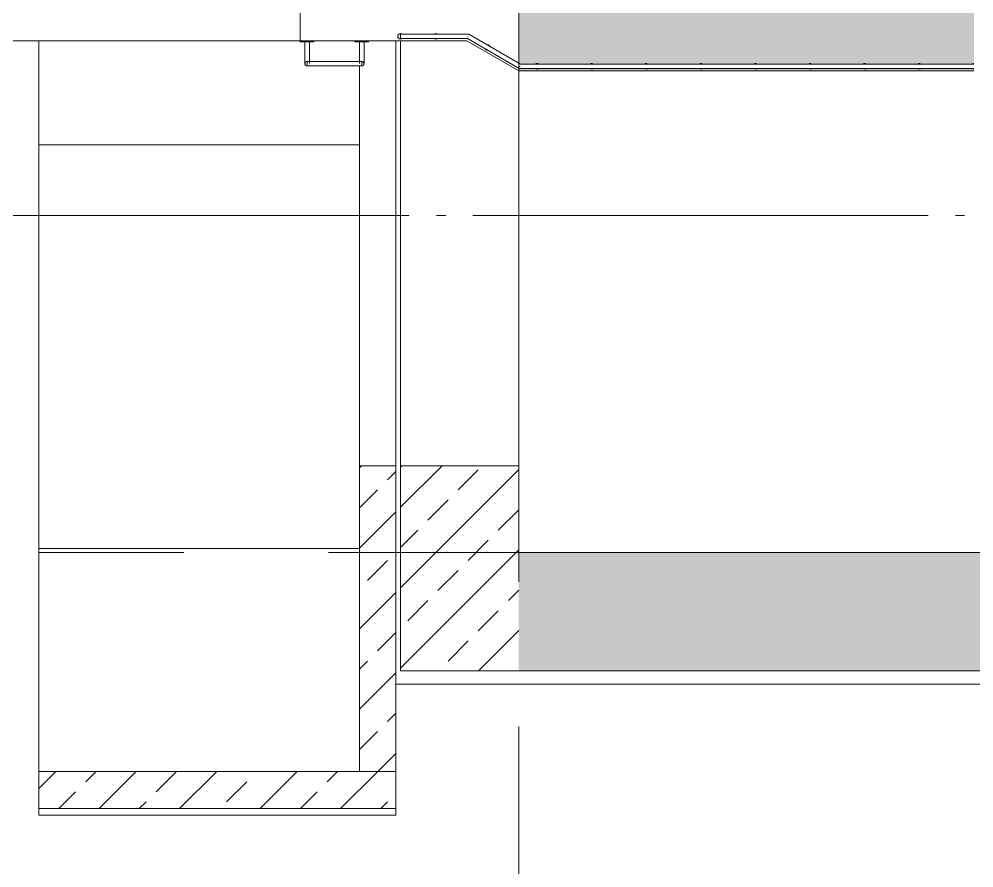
# Model space of a CAD drawing. Header units: metres. Extents: x -201 to 705, y -63 to 42.
# Drawn here: x -190.69 to -180.2, y -24.17 to -14.84 of the extents above; entities that cross this region are included whole.
import ezdxf

# ---------------------------------------------------------------- set-up
doc = ezdxf.new("R2010")
doc.units = ezdxf.units.M
for name, pattern in [('Dash', [3, 1.5, -1.5]), ('Grid Line', [11.1125, 6.35, -1.5875, 1.5875, -1.5875]), ('HAT AKSI', [5.6, 5, -0.3, 0, -0.3])]:
    doc.linetypes.add(name, pattern=pattern)
for name, color, linetype, lineweight in [('A-----NPP', 7, 'Continuous', 9), ('A_AREA', 7, 'Continuous', 9), ('A_GRID', 7, 'Continuous', 9), ('A_HANDRAIL', 7, 'Continuous', 9), ('A_HATCH', 7, 'Continuous', 9), ('A_RC', 7, 'Continuous', 9), ('A_WALL', 7, 'Continuous', 9)]:
    doc.layers.add(name, color=color, linetype=linetype, lineweight=lineweight)
pattern_1 = [(45, (0, 0), (-0.442274, 0.442274), []), (45, (0.4423, 0), (-0.442274, 0.442274), [0.31274, -0.15637])]

# ---------------------------------------------------------------- blocks, each defined once
blk = doc.blocks.new('IC-TKN-M7-S22-000-10-A1-32-K-T-6C-200_rvt-1-_1_13_4_13_ PERON KATI _FFL__ANAHTAR PLAN')
at = {"layer": 'A_HATCH', "true_color": 0x787878}
h = blk.add_hatch(dxfattribs=at)
h.set_pattern_fill('FP_3', color=8, style=0, pattern_type=2)
h.set_pattern_definition(pattern_1)
h.paths.add_polyline_path([(-185.2, -22), (-185.2, -19.748), (-186.5, -19.748), (-186.5, -22)])
h.paths.add_polyline_path([(-186.458, -14.252), (-185.2, -14.252), (-185.2, -2.748), (-186.5, -2.748), (-186.5, -14.252)])
h.paths.add_polyline_path([(-186.282, 2.748), (-185.2, 2.748), (-185.2, 5), (-186.5, 5), (-186.5, 2.748)])
h = blk.add_hatch(dxfattribs=at)
h.set_pattern_fill('FP_3', color=8, style=0, pattern_type=2)
h.set_pattern_definition(pattern_1)
h.paths.add_polyline_path([(-186.55, -23.107), (-186.55, -19.748), (-186.95, -19.748), (-186.95, -23.107)])
h.paths.add_polyline_path([(-186.55, -14.252), (-186.55, -13.771), (-186.95, -13.771), (-186.95, -14.252), (-186.65, -14.252)])
h = blk.add_hatch(dxfattribs=at)
h.set_pattern_fill('FP_3', color=8, style=0, pattern_type=2)
h.set_pattern_definition(pattern_1)
h.paths.add_polyline_path([(-126.796, -22), (-125.85, -22), (-125.85, -20.7), (-185.2, -20.7), (-185.2, -22), (-133.16, -22)])
at = {"layer": 'A_RC', "true_color": 0x787878}
h = blk.add_hatch(dxfattribs=at)
h.set_pattern_fill('FP_3', color=8, style=0, pattern_type=2)
h.set_pattern_definition(pattern_1)
h.paths.add_polyline_path([(-190.473, -23.516), (-186.55, -23.516), (-186.55, -23.107), (-190.473, -23.107)])
h.paths.add_polyline_path([(-187.253, -13.771), (-186.55, -13.771), (-186.55, -13.362), (-190.473, -13.362), (-190.473, -13.771), (-187.6, -13.771)])
at = {"layer": 'A-----NPP'}
blk.add_line((-186.55, -22.15), (-125.751, -22.15), dxfattribs=at)
at = {"layer": 'A_RC'}
for p, q in [((-190.473, -15.081), (-190.473, -16.113)), ((-190.473, -16.113), (-190.473, -16.223)), ((-190.473, -16.223), (-186.95, -16.223)), ((-190.473, -16.223), (-190.473, -20.656)), ((-190.473, -20.656), (-186.95, -20.656)), ((-190.473, -20.656), (-190.473, -20.766)), ((-190.473, -20.766), (-190.473, -23.109)), ((-186.55, -23.107), (-186.95, -23.107)), ((-190.473, -23.589), (-190.473, -23.516)), ((-190.473, -23.589), (-186.55, -23.589)), ((-186.55, -23.589), (-186.55, -23.516))]:
    blk.add_line(p, q, dxfattribs=at)
at = {"layer": 'A_RC', "lineweight": 18}
for p, q in [((-186.95, -23.107), (-190.473, -23.107)), ((-190.473, -23.107), (-190.473, -23.516)), ((-186.55, -23.516), (-186.55, -23.107)), ((-190.473, -23.516), (-186.55, -23.516))]:
    blk.add_line(p, q, dxfattribs=at)
at = {"layer": 'A_WALL'}
for p, q in [((-186.55, -15.08), (-186.55, -19.748)), ((-186.5, -19.748), (-186.5, -15.08)), ((-186.95, -15.307), (-186.95, -15.281)), ((-186.95, -19.748), (-186.95, -15.355)), ((-185.2, -15.409), (-185.2, -19.748)), ((-186.95, -23.107), (-186.55, -23.107))]:
    blk.add_line(p, q, dxfattribs=at)
at = {"layer": 'A_WALL', "lineweight": 18}
for p, q in [((-186.55, -19.748), (-186.95, -19.748)), ((-186.95, -19.748), (-186.95, -23.107)), ((-186.55, -23.107), (-186.55, -19.748)), ((-185.2, -19.748), (-186.5, -19.748)), ((-186.5, -19.748), (-186.5, -22)), ((-185.2, -20.7), (-185.2, -19.748)), ((-125.85, -20.7), (-185.2, -20.7)), ((-186.5, -22), (-185.2, -22)), ((-185.2, -22), (-125.85, -22))]:
    blk.add_line(p, q, dxfattribs=at)
blk = doc.blocks.new('Railing - 50 x 12mm-V86-_1_13_4_13_ PERON KATI _FFL__ANAHTAR PLAN')
at = {"layer": 'A_HANDRAIL'}
for start, end in [(180, 210), (180, 210), (330, 360), (330, 360)]:
    blk.add_arc((0, 0), 0.03, start, end, dxfattribs=at)
blk = doc.blocks.new('Railing - 50 x 12mm-V87-_1_13_4_13_ PERON KATI _FFL__ANAHTAR PLAN')
at = {"layer": 'A_HANDRAIL'}
for start, end in [(150, 180), (150, 180), (180, 360), (180, 210), (360, 30), (15, 30), (225, 285), (300, 360)]:
    blk.add_arc((0, 0), 0.03, start, end, dxfattribs=at)
blk = doc.blocks.new('Railing - 50 x 12mm-V88-_1_13_4_13_ PERON KATI _FFL__ANAHTAR PLAN')
at = {"layer": 'A_HANDRAIL'}
for start, end in [(150, 180), (150, 180), (180, 210), (180, 210), (360, 30), (15, 30), (330, 360), (330, 360)]:
    blk.add_arc((0, 0), 0.03, start, end, dxfattribs=at)
blk = doc.blocks.new('Railing - 50 x 12mm-V89-_1_13_4_13_ PERON KATI _FFL__ANAHTAR PLAN')
at = {"layer": 'A_HANDRAIL'}
for start, end in [(150, 180), (150, 180), (180, 210), (180, 210), (360, 30), (15, 30), (330, 360), (330, 360)]:
    blk.add_arc((0, 0), 0.03, start, end, dxfattribs=at)
blk = doc.blocks.new('Railing - 50 x 12mm-V90-_1_13_4_13_ PERON KATI _FFL__ANAHTAR PLAN')
at = {"layer": 'A_HANDRAIL'}
for start, end in [(150, 180), (150, 180), (180, 210), (180, 210), (360, 30), (15, 30), (330, 360), (330, 360)]:
    blk.add_arc((0, 0), 0.03, start, end, dxfattribs=at)
blk = doc.blocks.new('Railing - Railing-3772863-_1_13_4_13_ PERON KATI _FFL__ANAHTAR PLAN')
for name, p, rotation in [('Railing - 50 x 12mm-V87-_1_13_4_13_ PERON KATI _FFL__ANAHTAR PLAN', (-186.5, -15.031), 270.0000000000002), ('Railing - 50 x 12mm-V88-_1_13_4_13_ PERON KATI _FFL__ANAHTAR PLAN', (-186.112, -15.031), 270.0000000000002), ('Railing - 50 x 12mm-V90-_1_13_4_13_ PERON KATI _FFL__ANAHTAR PLAN', (-185.545, -15.153), 239.9827909370293), ('Railing - 50 x 12mm-V89-_1_13_4_13_ PERON KATI _FFL__ANAHTAR PLAN', (-185, -15.36), 270.0000000000018), ('Railing - 50 x 12mm-V88-_1_13_4_13_ PERON KATI _FFL__ANAHTAR PLAN', (-184.4, -15.36), 270.0000000000018), ('Railing - 50 x 12mm-V88-_1_13_4_13_ PERON KATI _FFL__ANAHTAR PLAN', (-183.8, -15.36), 270.0000000000018), ('Railing - 50 x 12mm-V88-_1_13_4_13_ PERON KATI _FFL__ANAHTAR PLAN', (-183.2, -15.36), 270.0000000000018), ('Railing - 50 x 12mm-V88-_1_13_4_13_ PERON KATI _FFL__ANAHTAR PLAN', (-182.6, -15.36), 270.0000000000018), ('Railing - 50 x 12mm-V88-_1_13_4_13_ PERON KATI _FFL__ANAHTAR PLAN', (-182, -15.36), 270.0000000000018), ('Railing - 50 x 12mm-V88-_1_13_4_13_ PERON KATI _FFL__ANAHTAR PLAN', (-181.4, -15.36), 270.0000000000018), ('Railing - 50 x 12mm-V88-_1_13_4_13_ PERON KATI _FFL__ANAHTAR PLAN', (-180.8, -15.36), 270.0000000000018), ('Railing - 50 x 12mm-V86-_1_13_4_13_ PERON KATI _FFL__ANAHTAR PLAN', (-180.2, -15.36), 270.0000000000018)]:
    blk.add_blockref(name, p, dxfattribs=dict(rotation=rotation))
blk = doc.blocks.new('Top Rail Type - Top Rail_Internal_-3772866-_1_13_4_13_ PERON KATI _FFL__ANAHTAR PLAN')
at = {"layer": 'A_HANDRAIL'}
for p, q in [((-185.749, -15.006), (-186.5, -15.006)), ((-186.5, -15.031), (-186.5, -15.038)), ((-186.5, -15.056), (-185.763, -15.056)), ((-185.763, -15.056), (-185.194, -15.385)), ((-185.18, -15.335), (-185.749, -15.006)), ((-185.194, -15.385), (-180.2, -15.385)), ((-180.2, -15.335), (-185.18, -15.335))]:
    blk.add_line(p, q, dxfattribs=at)
for points in [[(-185.756, -15.031), (-185.757, -15.033), (-185.757, -15.036), (-185.758, -15.038)], [(-185.189, -15.366), (-185.188, -15.364), (-185.188, -15.362), (-185.187, -15.36)]]:
    blk.add_open_spline(points, degree=3, dxfattribs=at)
blk = doc.blocks.new('Top Rail Type - Top Rail_Internal_-V91-_1_13_4_13_ PERON KATI _FFL__ANAHTAR PLAN')
at = {"layer": 'A_HANDRAIL'}
for p, q in [((-186.5, -15.056), (-186.5, -15.006)), ((-185.749, -15.006), (-186.5, -15.006)), ((-185.763, -15.056), (-186.5, -15.056)), ((-185.194, -15.385), (-185.763, -15.056)), ((-185.18, -15.335), (-185.749, -15.006)), ((-180.2, -15.385), (-185.194, -15.385)), ((-180.2, -15.335), (-185.18, -15.335))]:
    blk.add_line(p, q, dxfattribs=at)
blk = doc.blocks.new('B1080_80_Gemici Merdiveni1 - Gemici Merdiveni_h_1_50 m-V118-_1_13_4_13_ PERON KATI _FFL__ANAHTAR PLAN')
at = {"layer": 'A-----NPP'}
for p, q in [((0.3, 0.375), (-0.3, 0.375)), ((-0.3, 0.375), (-0.3, 0.325)), ((-0.3, 0.325), (0.3, 0.325)), ((0.3, 0.325), (0.3, 0.375)), ((-0.325, 0.3), (-0.325, 0.11)), ((-0.275, 0.11), (-0.275, 0.3)), ((0.275, 0.3), (0.275, 0.11)), ((0.325, 0.11), (0.325, 0.3)), ((-0.375, 0.11), (-0.225, 0.11)), ((-0.375, 0.1), (-0.375, 0.11)), ((-0.225, 0.11), (-0.225, 0.1)), ((0.225, 0.11), (0.375, 0.11)), ((0.225, 0.1), (0.225, 0.11)), ((0.375, 0.11), (0.375, 0.1)), ((-0.225, 0.1), (-0.375, 0.1)), ((0.375, 0.1), (0.225, 0.1))]:
    blk.add_line(p, q, dxfattribs=at)
at = {"layer": 'A-----NPP', "flags": 128}
for points in [[(-0.325, 0.35), (-0.325, 0.351), (-0.325, 0.352), (-0.325, 0.353), (-0.325, 0.354), (-0.325, 0.355), (-0.324, 0.356), (-0.324, 0.357), (-0.324, 0.358), (-0.323, 0.359), (-0.323, 0.36), (-0.323, 0.361), (-0.322, 0.362), (-0.322, 0.362), (-0.321, 0.363), (-0.321, 0.364), (-0.32, 0.365), (-0.319, 0.366), (-0.319, 0.366), (-0.318, 0.367), (-0.317, 0.368), (-0.317, 0.369), (-0.316, 0.369), (-0.315, 0.37), (-0.314, 0.37), (-0.314, 0.371), (-0.313, 0.372), (-0.312, 0.372), (-0.311, 0.373), (-0.31, 0.373), (-0.309, 0.373), (-0.308, 0.374), (-0.307, 0.374), (-0.306, 0.374), (-0.305, 0.374), (-0.304, 0.375), (-0.303, 0.375), (-0.302, 0.375), (-0.301, 0.375), (-0.3, 0.375), (-0.3, 0.375)], [(-0.325, 0.35), (-0.325, 0.35), (-0.325, 0.35), (-0.325, 0.35), (-0.325, 0.349), (-0.325, 0.349), (-0.325, 0.349), (-0.325, 0.348), (-0.325, 0.347), (-0.325, 0.347), (-0.325, 0.346), (-0.325, 0.345), (-0.325, 0.344), (-0.325, 0.343), (-0.325, 0.342), (-0.325, 0.341), (-0.325, 0.34), (-0.325, 0.339), (-0.325, 0.338), (-0.325, 0.336), (-0.325, 0.335), (-0.325, 0.333), (-0.325, 0.332), (-0.325, 0.33), (-0.325, 0.329), (-0.325, 0.327), (-0.325, 0.325), (-0.325, 0.324), (-0.325, 0.322), (-0.325, 0.32), (-0.325, 0.318), (-0.325, 0.316), (-0.325, 0.314), (-0.325, 0.312), (-0.325, 0.31), (-0.325, 0.308), (-0.325, 0.307), (-0.325, 0.305), (-0.325, 0.303), (-0.325, 0.301), (-0.325, 0.3)], [(-0.325, 0.3), (-0.325, 0.302), (-0.325, 0.304), (-0.325, 0.306), (-0.325, 0.308), (-0.325, 0.31), (-0.325, 0.312), (-0.325, 0.314), (-0.325, 0.316), (-0.325, 0.318), (-0.325, 0.319), (-0.325, 0.321), (-0.325, 0.323), (-0.325, 0.325), (-0.325, 0.327), (-0.325, 0.328), (-0.325, 0.33), (-0.325, 0.331), (-0.325, 0.333), (-0.325, 0.334), (-0.325, 0.336), (-0.325, 0.337), (-0.325, 0.339), (-0.325, 0.34), (-0.325, 0.341), (-0.325, 0.342), (-0.325, 0.343), (-0.325, 0.344), (-0.325, 0.345), (-0.325, 0.346), (-0.325, 0.347), (-0.325, 0.347), (-0.325, 0.348), (-0.325, 0.348), (-0.325, 0.349), (-0.325, 0.349), (-0.325, 0.35), (-0.325, 0.35), (-0.325, 0.35), (-0.325, 0.35)], [(-0.323, 0.35), (-0.323, 0.349), (-0.323, 0.348), (-0.323, 0.347), (-0.323, 0.346), (-0.323, 0.345), (-0.323, 0.344), (-0.323, 0.344), (-0.322, 0.343), (-0.322, 0.342), (-0.322, 0.341), (-0.321, 0.34), (-0.321, 0.339), (-0.32, 0.338), (-0.32, 0.338), (-0.319, 0.337), (-0.319, 0.336), (-0.318, 0.335), (-0.318, 0.335), (-0.317, 0.334), (-0.316, 0.333), (-0.316, 0.333), (-0.315, 0.332), (-0.314, 0.331), (-0.313, 0.331), (-0.313, 0.33), (-0.312, 0.33), (-0.311, 0.329), (-0.31, 0.329), (-0.309, 0.328), (-0.309, 0.328), (-0.308, 0.328), (-0.307, 0.327), (-0.306, 0.327), (-0.305, 0.327), (-0.304, 0.327), (-0.303, 0.327), (-0.302, 0.327), (-0.301, 0.327), (-0.3, 0.327), (-0.3, 0.327)], [(-0.275, 0.3), (-0.275, 0.302), (-0.275, 0.304), (-0.275, 0.306), (-0.275, 0.308), (-0.275, 0.31), (-0.275, 0.312), (-0.275, 0.314), (-0.275, 0.316), (-0.275, 0.318), (-0.275, 0.319), (-0.275, 0.321), (-0.275, 0.323), (-0.275, 0.325), (-0.275, 0.327), (-0.275, 0.328), (-0.275, 0.33), (-0.275, 0.331), (-0.275, 0.333), (-0.275, 0.334), (-0.275, 0.336), (-0.275, 0.337), (-0.275, 0.339), (-0.275, 0.34), (-0.275, 0.341), (-0.275, 0.342), (-0.275, 0.343), (-0.275, 0.344), (-0.275, 0.345), (-0.275, 0.346), (-0.275, 0.347), (-0.275, 0.347), (-0.275, 0.348), (-0.275, 0.348), (-0.275, 0.349), (-0.275, 0.349), (-0.275, 0.35), (-0.275, 0.35), (-0.275, 0.35), (-0.275, 0.35)], [(-0.275, 0.325), (-0.275, 0.324), (-0.275, 0.322), (-0.275, 0.32), (-0.275, 0.318), (-0.275, 0.316), (-0.275, 0.314), (-0.275, 0.312), (-0.275, 0.31), (-0.275, 0.308), (-0.275, 0.307), (-0.275, 0.305), (-0.275, 0.303), (-0.275, 0.301), (-0.275, 0.3)], [(0.275, 0.35), (0.275, 0.35), (0.275, 0.35), (0.275, 0.35), (0.275, 0.349), (0.275, 0.349), (0.275, 0.349), (0.275, 0.348), (0.275, 0.347), (0.275, 0.347), (0.275, 0.346), (0.275, 0.345), (0.275, 0.344), (0.275, 0.343), (0.275, 0.342), (0.275, 0.341), (0.275, 0.34), (0.275, 0.339), (0.275, 0.338), (0.275, 0.336), (0.275, 0.335), (0.275, 0.333), (0.275, 0.332), (0.275, 0.33), (0.275, 0.329), (0.275, 0.327), (0.275, 0.325), (0.275, 0.324), (0.275, 0.322), (0.275, 0.32), (0.275, 0.318), (0.275, 0.316), (0.275, 0.314), (0.275, 0.312), (0.275, 0.31), (0.275, 0.308), (0.275, 0.307), (0.275, 0.305), (0.275, 0.303), (0.275, 0.301), (0.275, 0.3)], [(0.275, 0.3), (0.275, 0.302), (0.275, 0.304), (0.275, 0.306), (0.275, 0.308), (0.275, 0.31), (0.275, 0.312), (0.275, 0.314), (0.275, 0.316), (0.275, 0.318), (0.275, 0.319), (0.275, 0.321), (0.275, 0.323), (0.275, 0.325)], [(0.3, 0.375), (0.301, 0.375), (0.302, 0.375), (0.303, 0.375), (0.304, 0.375), (0.305, 0.375), (0.306, 0.374), (0.307, 0.374), (0.308, 0.374), (0.309, 0.373), (0.31, 0.373), (0.311, 0.373), (0.312, 0.372), (0.312, 0.372), (0.313, 0.371), (0.314, 0.371), (0.315, 0.37), (0.316, 0.369), (0.316, 0.369), (0.317, 0.368), (0.318, 0.367), (0.319, 0.367), (0.319, 0.366), (0.32, 0.365), (0.32, 0.364), (0.321, 0.364), (0.322, 0.363), (0.322, 0.362), (0.323, 0.361), (0.323, 0.36), (0.323, 0.359), (0.324, 0.358), (0.324, 0.357), (0.324, 0.356), (0.324, 0.355), (0.325, 0.354), (0.325, 0.353), (0.325, 0.352), (0.325, 0.351), (0.325, 0.35), (0.325, 0.35)], [(0.3, 0.327), (0.301, 0.327), (0.302, 0.327), (0.303, 0.327), (0.304, 0.327), (0.305, 0.327), (0.306, 0.327), (0.306, 0.327), (0.307, 0.328), (0.308, 0.328), (0.309, 0.328), (0.31, 0.329), (0.311, 0.329), (0.312, 0.33), (0.312, 0.33), (0.313, 0.331), (0.314, 0.331), (0.315, 0.332), (0.315, 0.332), (0.316, 0.333), (0.317, 0.334), (0.317, 0.334), (0.318, 0.335), (0.319, 0.336), (0.319, 0.337), (0.32, 0.337), (0.32, 0.338), (0.321, 0.339), (0.321, 0.34), (0.322, 0.341), (0.322, 0.341), (0.322, 0.342), (0.323, 0.343), (0.323, 0.344), (0.323, 0.345), (0.323, 0.346), (0.323, 0.347), (0.323, 0.348), (0.323, 0.349), (0.323, 0.35), (0.323, 0.35)], [(0.325, 0.3), (0.325, 0.302), (0.325, 0.304), (0.325, 0.306), (0.325, 0.308), (0.325, 0.31), (0.325, 0.312), (0.325, 0.314), (0.325, 0.316), (0.325, 0.318), (0.325, 0.319), (0.325, 0.321), (0.325, 0.323), (0.325, 0.325), (0.325, 0.327), (0.325, 0.328), (0.325, 0.33), (0.325, 0.331), (0.325, 0.333), (0.325, 0.334), (0.325, 0.336), (0.325, 0.337), (0.325, 0.339), (0.325, 0.34), (0.325, 0.341), (0.325, 0.342), (0.325, 0.343), (0.325, 0.344), (0.325, 0.345), (0.325, 0.346), (0.325, 0.347), (0.325, 0.347), (0.325, 0.348), (0.325, 0.348), (0.325, 0.349), (0.325, 0.349), (0.325, 0.35), (0.325, 0.35), (0.325, 0.35), (0.325, 0.35)], [(0.325, 0.35), (0.325, 0.35), (0.325, 0.35), (0.325, 0.35), (0.325, 0.349), (0.325, 0.349), (0.325, 0.349), (0.325, 0.348), (0.325, 0.347), (0.325, 0.347), (0.325, 0.346), (0.325, 0.345), (0.325, 0.344), (0.325, 0.343), (0.325, 0.342), (0.325, 0.341), (0.325, 0.34), (0.325, 0.339), (0.325, 0.338), (0.325, 0.336), (0.325, 0.335), (0.325, 0.333), (0.325, 0.332), (0.325, 0.33), (0.325, 0.329), (0.325, 0.327), (0.325, 0.325), (0.325, 0.324), (0.325, 0.322), (0.325, 0.32), (0.325, 0.318), (0.325, 0.316), (0.325, 0.314), (0.325, 0.312), (0.325, 0.31), (0.325, 0.308), (0.325, 0.307), (0.325, 0.305), (0.325, 0.303), (0.325, 0.301), (0.325, 0.3)]]:
    blk.add_lwpolyline(points, dxfattribs=at)

msp = doc.modelspace()

# ---------------------------------------------------------------- hatches: boundary and pattern name
at = {"layer": 'A_AREA', "true_color": 0xf5daa0}
h = msp.add_hatch(color=41, dxfattribs=at)
h.paths.add_polyline_path([(-183.792, -15.41), (-180.2, -15.41), (-180.202, -15.389), (-180.215, -15.385), (-185.2, -15.385), (-185.2, -15.41), (-183.8, -15.41)])
h.paths.add_polyline_path([(-183.784, -15.335), (-180.2, -15.33), (-180.2, -12.25), (-183.8, -12.25), (-183.8, -12.15), (-184.8, -12.15), (-184.8, -12.25), (-185.02, -12.25), (-185.02, -14.285), (-185.2, -14.285), (-185.198, -15.325), (-185.18, -15.335), (-183.785, -15.334)])
h.paths.add_polyline_path([(-184.86, -14.22), (-184.92, -14.22), (-184.92, -13.5), (-184.2, -13.5), (-184.2, -14.22), (-184.305, -14.22)])
h.paths.add_polyline_path([(-184.815, -14.209), (-184.211, -14.209), (-184.211, -13.511), (-184.909, -13.511), (-184.909, -14.209), (-184.86, -14.209)])
h.paths.add_polyline_path([(-184.211, -14.209), (-184.291, -14.125), (-184.3, -14.13), (-184.303, -14.13), (-184.263, -14.164)])
h.paths.add_polyline_path([(-184.211, -14.209), (-184.31, -14.117), (-184.303, -14.11), (-184.293, -14.113), (-184.254, -14.159)])
h.paths.add_polyline_path([(-184.82, -13.61), (-184.829, -13.605), (-184.909, -13.511), (-184.81, -13.603), (-184.817, -13.61)])
h.paths.add_polyline_path([(-184.83, -13.603), (-184.827, -13.593), (-184.817, -13.59), (-184.909, -13.511), (-184.837, -13.594)])

# ---------------------------------------------------------------- linework, layer by layer
at = {"layer": 'A_AREA', "linetype": 'Dash'}
for p, q in [((-185.2, -15.324), (-185.2, -14.252)), ((-185.2, -15.41), (-185.2, -15.381)), ((-185.2, -15.41), (-180.2, -15.41))]:
    msp.add_line(p, q, dxfattribs=at)
at = {"layer": 'A_GRID', "color": 253, "linetype": 'Grid Line', "true_color": 0xaaaaaa}
for p, q in [((-185.2, -28.963), (-185.2, 13.652)), ((30.197, -20.7), (-195.689, -20.7))]:
    msp.add_line(p, q, dxfattribs=at)
at = {"layer": 'A_GRID', "color": 21, "linetype": 'HAT AKSI', "true_color": 0xffaaaa}
msp.add_line((30.197, -17), (-195.689, -17), dxfattribs=at)
at = {"layer": 'A_RC'}
for p, q in [((-187.6, -13.851), (-187.6, -15.081)), ((-194.4, -15.081), (-185.769, -15.081)), ((-185.769, -15.081), (-185.2, -15.41)), ((-185.2, -15.41), (-180.2, -15.41))]:
    msp.add_line(p, q, dxfattribs=at)

# ---------------------------------------------------------------- block references
at = {"lineweight": 5}
msp.add_blockref('IC-TKN-M7-S22-000-10-A1-32-K-T-6C-200_rvt-1-_1_13_4_13_ PERON KATI _FFL__ANAHTAR PLAN', (0, 0), dxfattribs=at)
at = {"layer": 'A-----NPP', "rotation": 180}
msp.add_blockref('B1080_80_Gemici Merdiveni1 - Gemici Merdiveni_h_1_50 m-V118-_1_13_4_13_ PERON KATI _FFL__ANAHTAR PLAN', (-187.225, -14.981), dxfattribs=at)
at = {"layer": 'A_HANDRAIL'}
for name in ['Railing - Railing-3772863-_1_13_4_13_ PERON KATI _FFL__ANAHTAR PLAN', 'Top Rail Type - Top Rail_Internal_-3772866-_1_13_4_13_ PERON KATI _FFL__ANAHTAR PLAN', 'Top Rail Type - Top Rail_Internal_-V91-_1_13_4_13_ PERON KATI _FFL__ANAHTAR PLAN']:
    msp.add_blockref(name, (0, 0), dxfattribs=at)

doc.saveas('drawing.dxf')
